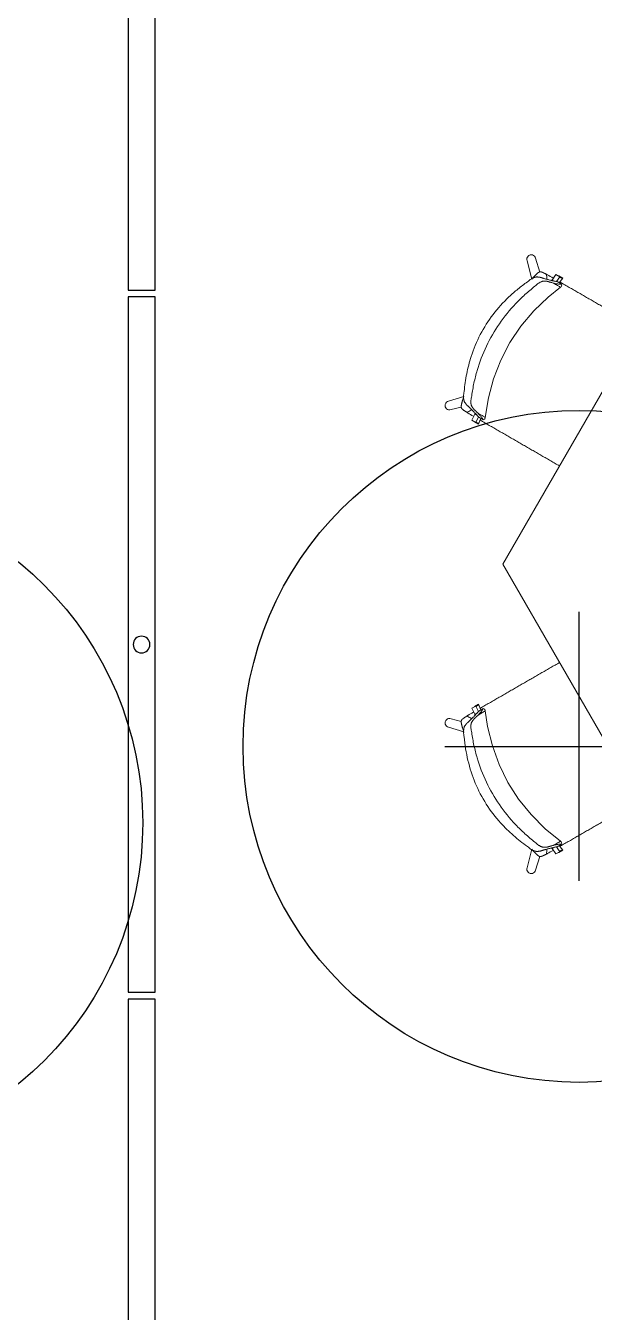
# Model space of a CAD drawing. Header units: millimetres. Extents: x 155920 to 295199, y -4084 to 97293.
# Drawn here: x 172918 to 174610, y 18495 to 22324 of the extents above; entities that cross this region are included whole.
import ezdxf

# ---------------------------------------------------------------- set-up
doc = ezdxf.new("R2010")
doc.units = ezdxf.units.MM
doc.header["$MEASUREMENT"] = 0
doc.layers.add('A-GENM', color=8, linetype='CONTINUOUS', lineweight=9)
doc.layers.add('I-FURN', color=8, linetype='CONTINUOUS', lineweight=9)
doc.layers.add('Social Distancing', color=7, linetype='CONTINUOUS')

msp = doc.modelspace()

# ---------------------------------------------------------------- linework, layer by layer
at = {"layer": 'A-GENM', "lineweight": 30}
for p, q in [((173223.1, 23607.3), (173223.1, 21537.3)), ((173303.1, 21537.3), (173303.1, 23607.3)), ((173223.1, 21537.3), (173303.1, 21537.3)), ((173303.1, 21517.3), (173223.1, 21517.3)), ((173223.1, 21517.3), (173223.1, 19447.3)), ((173303.1, 19447.3), (173303.1, 21517.3)), ((173223.1, 19447.3), (173303.1, 19447.3)), ((173303.1, 19427.3), (173223.1, 19427.3)), ((173223.1, 19427.3), (173223.1, 17357.3)), ((173303.1, 17357.3), (173303.1, 19427.3))]:
    msp.add_line(p, q, dxfattribs=at)
for start, end in [(90, 270), (270, 90)]:
    msp.add_arc((173263.1, 20482.3), 25, start, end, dxfattribs=at)
at = {"layer": 'I-FURN'}
for p, q in [((174913, 21717.5), (174338.1, 20721.5)), ((174410.5, 21624.8), (174424.4, 21569.8)), ((174448.5, 21591), (174435.7, 21631.9)), ((174487.2, 21565), (174484.6, 21566.5)), ((174485.1, 21567.3), (174496.3, 21583.8)), ((174490.2, 21564.3), (174485.1, 21567.3)), ((174496.3, 21583.8), (174507.8, 21577.2)), ((174507.8, 21577.2), (174498.1, 21562.7)), ((174499.6, 21562.5), (174511.4, 21555.6)), ((174516.4, 21572.6), (174504.8, 21579.3)), ((174506, 21558.8), (174516.4, 21572.6)), ((174506.1, 21558.7), (174515.9, 21571.8)), ((174472.9, 21516.6), (174510, 21545.9)), ((174510, 21545.9), (174511.4, 21547.2)), ((174511.4, 21547.2), (174512.4, 21548.8)), ((174512.4, 21548.8), (174513, 21550.2)), ((174513, 21550.2), (174513.4, 21552.5)), ((174513.4, 21552.5), (174513.2, 21554.6)), ((174430.3, 21475.7), (174472.9, 21516.6)), ((174392.3, 21430.3), (174430.3, 21475.7)), ((174359.5, 21381.1), (174392.3, 21430.3)), ((174332.2, 21328.7), (174359.5, 21381.1)), ((174310.7, 21273.6), (174332.2, 21328.7)), ((174295.3, 21216.5), (174310.7, 21273.6)), ((174222.3, 21220.9), (174176.8, 21206.6)), ((174286.1, 21158.2), (174295.3, 21216.5)), ((174184, 21181.5), (174214.7, 21189.3)), ((174245.9, 21150.3), (174254.7, 21168.2)), ((174257.5, 21143.6), (174245.9, 21150.3)), ((174254.2, 21145.1), (174265.7, 21138.5)), ((174254.7, 21168.2), (174262.3, 21163.8)), ((174255.2, 21169), (174260.3, 21166.1)), ((174265.5, 21160.1), (174257.5, 21143.6)), ((174265.6, 21160.1), (174258, 21144.4)), ((174265.7, 21138.5), (174272.9, 21155.3)), ((174266.2, 21139.3), (174273, 21155.2)), ((174266.6, 21158.9), (174278.4, 21152.1)), ((174282.1, 21152), (174280.2, 21151)), ((174283.9, 21153.4), (174282.1, 21152)), ((174284.8, 21154.6), (174283.9, 21153.4)), ((174285.7, 21156.3), (174284.8, 21154.6)), ((174286.1, 21158.2), (174285.7, 21156.3)), ((174338.1, 20721.5), (174913.1, 19725.6)), ((174245.9, 20292.8), (174257.5, 20299.4)), ((174265.7, 20304.6), (174254.2, 20297.9)), ((174257.5, 20299.4), (174265.5, 20282.9)), ((174258, 20298.6), (174265.6, 20283)), ((174272.9, 20287.8), (174265.7, 20304.6)), ((174273, 20287.9), (174266.2, 20303.8)), ((174214.7, 20253.8), (174184, 20261.6)), ((174254.7, 20274.8), (174245.9, 20292.8)), ((174262.3, 20279.3), (174254.7, 20274.8)), ((174260.3, 20277), (174255.2, 20274)), ((174278.4, 20291), (174266.6, 20284.2)), ((174280.2, 20292), (174281.9, 20291.2)), ((174281.9, 20291.2), (174283.4, 20290.1)), ((174283.4, 20290.1), (174284.4, 20289)), ((174284.4, 20289), (174285.6, 20287)), ((174285.6, 20287), (174286.1, 20284.9)), ((174292.9, 20238.1), (174286.1, 20284.9)), ((174176.8, 20236.4), (174222.3, 20222.1)), ((174307.1, 20180.7), (174292.9, 20238.1)), ((174327.4, 20125.2), (174307.1, 20180.7)), ((174353.6, 20072.1), (174327.4, 20125.2)), ((174385.3, 20022.3), (174353.6, 20072.1)), ((174422.3, 19976.1), (174385.3, 20022.3)), ((174464, 19934.2), (174422.3, 19976.1)), ((174510, 19897.1), (174464, 19934.2)), ((174424.4, 19873.2), (174410.5, 19818.3)), ((174484.6, 19876.6), (174487.2, 19878.1)), ((174485.1, 19875.8), (174490.2, 19878.7)), ((174496.3, 19859.2), (174485.1, 19875.8)), ((174498.1, 19880.3), (174507.8, 19865.9)), ((174511.4, 19887.4), (174499.6, 19880.6)), ((174516.4, 19870.5), (174506, 19884.3)), ((174515.9, 19871.3), (174506.1, 19884.3)), ((174511.5, 19895.6), (174510, 19897.1)), ((174512.7, 19893.6), (174511.5, 19895.6)), ((174513.1, 19892.2), (174512.7, 19893.6)), ((174513.4, 19890.3), (174513.1, 19892.2)), ((174513.2, 19888.4), (174513.4, 19890.3)), ((174435.7, 19811.2), (174448.5, 19852)), ((174507.8, 19865.9), (174496.3, 19859.2)), ((174504.8, 19863.8), (174516.4, 19870.5))]:
    msp.add_line(p, q, dxfattribs=at)
for centre, start, end in [((174422.9, 21629.2), 11.9662, 199.5824), ((174179.6, 21193.8), 101.9896, 289.6059), ((174179.6, 20249.2), 70.3941, 258.0104), ((174422.9, 19813.9), 160.4176, 348.0338)]:
    msp.add_arc(centre, 13.1, start, end, dxfattribs=at)
for centre, major_axis, start_param, end_param in [((174508.4, 21596.2), (-8.7, -15.1), 0.238848, 0.322489), ((174519.5, 21588.8), (-8.7, -15.1), 6.026179, 6.605675), ((174520, 21589.6), (-8.7, -15.1), 6.026179, 6.605675), ((174252.8, 21126.9), (-8.7, -15.1), 2.819103, 3.398599), ((174253.3, 21127.7), (-8.7, -15.1), 2.819103, 3.398599), ((174252.8, 20316.2), (-8.7, 15.1), 2.884586, 3.464082), ((174253.3, 20315.4), (-8.7, 15.1), 2.884586, 3.464082), ((174508.4, 19846.8), (-8.7, 15.1), 5.960696, 6.044337), ((174519.5, 19854.3), (-8.7, 15.1), 5.960696, 6.540192), ((174520, 19853.5), (-8.7, 15.1), 5.960696, 6.540192)]:
    msp.add_ellipse(centre, major_axis=major_axis, ratio=0.978487, start_param=start_param, end_param=end_param, dxfattribs=at)
for points, knots in [([(174223.1, 21235.8), (174224.7, 21253.4), (174229.7, 21288.5), (174244.5, 21345.7), (174269.4, 21405.8), (174307.6, 21465.7), (174347.3, 21509.5), (174382.8, 21540.6), (174401.6, 21554.9), (174411.3, 21561.7)], [-1, -1, -1, -1, -0.863636, -0.727273, -0.545455, -0.363636, -0.181818, -0.090909, 0, 0, 0, 0]), ([(174411.3, 21561.7), (174413.3, 21563.4), (174417.3, 21566.6), (174422, 21569.8), (174425.5, 21571.9), (174428.2, 21573.2), (174430.3, 21574.2), (174431.7, 21574.7), (174432.5, 21575), (174433.1, 21575.2), (174433.7, 21575.4), (174434.4, 21575.7), (174435.8, 21576), (174437.6, 21576.3), (174439.6, 21576.4), (174441.6, 21576.3), (174443.4, 21576.2), (174445.2, 21575.9), (174446.6, 21575.7), (174447.6, 21575.5), (174448.1, 21575.5), (174448.5, 21575.4), (174448.9, 21575.4), (174449.5, 21575.3), (174450.4, 21575.1), (174451.6, 21574.9), (174452.9, 21574.5), (174454.6, 21573.9), (174456.2, 21573.3), (174457.8, 21572.7), (174459.1, 21572.4), (174460.3, 21572), (174462, 21571.5), (174465, 21570.7), (174469, 21569.6), (174473.5, 21568.4), (174477.7, 21567.3), (174481.8, 21566.2), (174485.6, 21565.3), (174489.1, 21564.5), (174491.2, 21564.1), (174492.2, 21563.9)], [0, 0, 0, 0, 0.035714, 0.071429, 0.089286, 0.107143, 0.125, 0.133929, 0.138393, 0.142857, 0.147321, 0.151786, 0.160714, 0.178571, 0.196429, 0.214286, 0.232143, 0.25, 0.267857, 0.276786, 0.28125, 0.285714, 0.290179, 0.294643, 0.303571, 0.321429, 0.339286, 0.357143, 0.392857, 0.410714, 0.428571, 0.446429, 0.464286, 0.5, 0.571429, 0.642857, 0.714286, 0.785714, 0.857143, 0.928571, 1, 1, 1, 1]), ([(174424.5, 21570.2), (174426.1, 21572), (174428.7, 21574.8), (174431.8, 21578.1), (174433.5, 21580), (174434.8, 21581.3), (174436.1, 21582.6), (174437.2, 21583.7), (174438.4, 21584.8), (174439.7, 21586.1), (174441.1, 21587.3), (174442.5, 21588.5), (174443.7, 21589.3), (174444.6, 21589.9), (174445.3, 21590.3), (174446, 21590.7), (174447, 21591.1), (174448.3, 21591.5), (174449.8, 21591.7), (174451.1, 21591.6), (174452.4, 21591.4), (174453.7, 21591), (174454.9, 21590.6), (174455.7, 21590.2), (174456.2, 21590.1), (174456.6, 21589.9), (174456.9, 21589.7), (174457.4, 21589.5), (174458.2, 21589.2), (174459.3, 21588.7), (174460.4, 21588.1), (174461.4, 21587.7), (174462.1, 21587.3), (174462.8, 21587), (174463.8, 21586.5), (174465.5, 21585.6), (174467, 21584.9), (174468, 21584.4)], [0, 0, 0, 0, 0.125, 0.1875, 0.21875, 0.25, 0.28125, 0.3125, 0.34375, 0.375, 0.40625, 0.4375, 0.46875, 0.484375, 0.5, 0.515625, 0.53125, 0.5625, 0.59375, 0.625, 0.65625, 0.6875, 0.71875, 0.734375, 0.742188, 0.75, 0.757812, 0.765625, 0.78125, 0.8125, 0.84375, 0.859375, 0.875, 0.890625, 0.90625, 0.9375, 1, 1, 1, 1]), ([(174488.4, 21558.4), (174486.8, 21558.8), (174484.4, 21559.4), (174481.7, 21560.1), (174480.1, 21560.6), (174478.9, 21560.9), (174477.7, 21561.2), (174476.3, 21561.7), (174474.9, 21562.3), (174473.5, 21562.7), (174472.3, 21563.1), (174471.2, 21563.3), (174470.4, 21563.4), (174469.9, 21563.4), (174469.5, 21563.5), (174469.2, 21563.5), (174468.6, 21563.6), (174467.7, 21563.7), (174466.3, 21563.8), (174464.5, 21564), (174462.6, 21564.2), (174460.7, 21564.2), (174458.6, 21564), (174456.8, 21563.7), (174455.5, 21563.3), (174454.8, 21563), (174454.2, 21562.8), (174453.6, 21562.6), (174452.9, 21562.3), (174451.5, 21561.7), (174449.5, 21560.7), (174447, 21559.2), (174443.7, 21557), (174439.3, 21553.7), (174435.7, 21550.4), (174433.8, 21548.6)], [0, 0, 0, 0, 0.125, 0.1875, 0.21875, 0.25, 0.28125, 0.3125, 0.375, 0.40625, 0.4375, 0.46875, 0.484375, 0.492188, 0.5, 0.507812, 0.515625, 0.53125, 0.5625, 0.59375, 0.625, 0.65625, 0.6875, 0.71875, 0.734375, 0.742188, 0.75, 0.757812, 0.765625, 0.78125, 0.8125, 0.84375, 0.875, 0.9375, 1, 1, 1, 1]), ([(174468.9, 21569.2), (174468.9, 21569.6), (174469.1, 21572.3), (174469, 21577.2), (174468.4, 21582), (174468, 21584.4)], [0.93933321, 0.93933321, 0.93933321, 0.93933321, 0.94444444, 0.97222222, 1, 1, 1, 1]), ([(174485.2, 21567.3), (174484.7, 21567.1), (174483.9, 21566.7), (174483, 21566.3), (174482.6, 21566.1)], [-0.8741323, -0.8741323, -0.8741323, -0.8741323, -0.6666667, -0.4718724, -0.4718724, -0.4718724, -0.4718724]), ([(174488.4, 21558.4), (174491, 21556.9), (174495.7, 21554.2), (174501.2, 21551), (174505.3, 21548.6), (174507.6, 21547.3), (174508.8, 21546.6), (174509.5, 21546.2), (174509.9, 21546), (174510, 21545.9), (174510, 21545.9)], [0, 0, 0, 0, 0.1111111, 0.2222222, 0.3333333, 0.4444444, 0.5, 0.5555556, 0.6111111, 0.6625707, 0.6625707, 0.6625707, 0.6625707]), ([(174507.4, 21561.8), (174508.1, 21561.5), (174510.9, 21559.9), (174515.9, 21556.9), (174522.7, 21553), (174529.4, 21549.2), (174538.1, 21544.1), (174548.9, 21537.9), (174559.5, 21531.8), (174568, 21526.9), (174574.6, 21523.1), (174581.2, 21519.3), (174589.9, 21514.2), (174600.7, 21508), (174613.6, 21500.6), (174626.7, 21493), (174639.8, 21485.4), (174652.8, 21477.9), (174663.6, 21471.7), (174672.3, 21466.6), (174678.9, 21462.8), (174685.5, 21459), (174694.2, 21454), (174705, 21447.8), (174715.8, 21441.5), (174724.6, 21436.5), (174731.2, 21432.7), (174737.8, 21428.9), (174742.2, 21426.3), (174744.4, 21425), (174744.5, 21425)], [-0.8977274, -0.8977274, -0.8977274, -0.8977274, -0.8928571, -0.875, -0.8571429, -0.8392857, -0.8214286, -0.7857143, -0.75, -0.7321429, -0.7142857, -0.6964286, -0.6785714, -0.6428571, -0.6071429, -0.5714286, -0.5357143, -0.5, -0.4642857, -0.4464286, -0.4285714, -0.4107143, -0.3928571, -0.3571429, -0.3214286, -0.3035714, -0.2857143, -0.2678571, -0.25, -0.2492433, -0.2492433, -0.2492433, -0.2492433]), ([(174433.8, 21548.6), (174423.7, 21540.7), (174403.9, 21524.2), (174367, 21488.3), (174326.2, 21438.3), (174287.4, 21371.2), (174264.5, 21310.8), (174251.9, 21260.9), (174247.5, 21235.5), (174245.7, 21222.8)], [-1, -1, -1, -1, -0.9, -0.8, -0.6, -0.4, -0.2, -0.1, 0, 0, 0, 0]), ([(174230.9, 21173.7), (174230, 21174.3), (174228.6, 21175.2), (174226.9, 21176.2), (174226, 21176.8), (174225.3, 21177.3), (174224.7, 21177.8), (174223.8, 21178.3), (174222.8, 21179), (174221.8, 21179.7), (174221.1, 21180.3), (174220.7, 21180.6), (174220.4, 21180.8), (174220.1, 21181), (174219.6, 21181.4), (174218.9, 21181.9), (174218, 21182.7), (174217, 21183.7), (174216.2, 21184.6), (174215.4, 21185.8), (174214.9, 21187.2), (174214.5, 21188.5), (174214.4, 21189.5), (174214.4, 21190.3), (174214.4, 21191.1), (174214.4, 21192.2), (174214.6, 21193.7), (174214.9, 21195.5), (174215.3, 21197.3), (174215.7, 21199.1), (174216.1, 21200.7), (174216.5, 21202.2), (174216.9, 21203.9), (174217.4, 21205.7), (174218.2, 21208.2), (174219.5, 21212.5), (174220.7, 21216.2), (174221.4, 21218.4)], [0, 0, 0, 0, 0.0625, 0.09375, 0.109375, 0.125, 0.140625, 0.15625, 0.1875, 0.21875, 0.234375, 0.242188, 0.25, 0.257812, 0.265625, 0.28125, 0.3125, 0.34375, 0.375, 0.40625, 0.4375, 0.46875, 0.484375, 0.5, 0.515625, 0.53125, 0.5625, 0.59375, 0.625, 0.65625, 0.6875, 0.71875, 0.75, 0.78125, 0.8125, 0.875, 1, 1, 1, 1]), ([(174261.6, 21164.6), (174260.3, 21166.1), (174258.1, 21168.6), (174254.4, 21172.4), (174251.5, 21175.4), (174248.4, 21178.5), (174245.1, 21181.8), (174242.1, 21184.8), (174239.7, 21187.2), (174238.1, 21188.8), (174236.8, 21190), (174235.5, 21191.1), (174234.2, 21192.1), (174232.8, 21193.3), (174231.8, 21194.3), (174231, 21195.2), (174230.4, 21195.9), (174230.1, 21196.3), (174229.8, 21196.6), (174229.6, 21197), (174229.3, 21197.4), (174228.7, 21198.2), (174227.8, 21199.3), (174226.7, 21200.7), (174225.6, 21202.2), (174224.6, 21203.9), (174223.6, 21205.7), (174223, 21207.4), (174222.6, 21208.7), (174222.4, 21209.5), (174222.3, 21210.1), (174222.2, 21210.7), (174222, 21211.6), (174221.8, 21213.1), (174221.6, 21215.4), (174221.4, 21218.3), (174221.5, 21222.5), (174221.9, 21228.1), (174222.6, 21233.2), (174223.1, 21235.8)], [0, 0, 0, 0, 0.142857, 0.214286, 0.285714, 0.357143, 0.428571, 0.5, 0.535714, 0.571429, 0.589286, 0.607143, 0.642857, 0.660714, 0.678571, 0.696429, 0.705357, 0.709821, 0.714286, 0.71875, 0.723214, 0.732143, 0.75, 0.767857, 0.785714, 0.803571, 0.821429, 0.839286, 0.848214, 0.852679, 0.857143, 0.861607, 0.866071, 0.875, 0.892857, 0.910714, 0.928571, 0.964286, 1, 1, 1, 1]), ([(174245.7, 21222.8), (174245.1, 21220.3), (174244.1, 21215.5), (174243.4, 21210), (174243.1, 21206), (174243.1, 21203.2), (174243.2, 21201), (174243.4, 21199.5), (174243.5, 21198.6), (174243.6, 21198), (174243.7, 21197.4), (174243.8, 21196.7), (174244.2, 21195.4), (174244.8, 21193.6), (174245.7, 21191.8), (174246.7, 21190), (174247.7, 21188.5), (174248.8, 21187.1), (174249.6, 21185.9), (174250.2, 21185.2), (174250.5, 21184.7), (174250.7, 21184.4), (174250.9, 21184.1), (174251.2, 21183.7), (174251.7, 21183.1), (174252.4, 21182.2), (174253.3, 21181.4), (174254.4, 21180.4), (174255.6, 21179.5), (174256.7, 21178.5), (174257.6, 21177.6), (174258.5, 21176.8), (174259.6, 21175.6), (174261.7, 21173.6), (174263.4, 21171.8), (174264.5, 21170.6)], [0, 0, 0, 0, 0.0625, 0.125, 0.15625, 0.1875, 0.21875, 0.234375, 0.242188, 0.25, 0.257812, 0.265625, 0.28125, 0.3125, 0.34375, 0.375, 0.40625, 0.4375, 0.46875, 0.484375, 0.492188, 0.5, 0.507812, 0.515625, 0.53125, 0.5625, 0.59375, 0.625, 0.6875, 0.71875, 0.75, 0.78125, 0.8125, 0.875, 1, 1, 1, 1]), ([(174230.9, 21173.7), (174233.2, 21174.5), (174237.6, 21176.4), (174242.3, 21179), (174244.9, 21180.8), (174245.7, 21181.3)], [0, 0, 0, 0, 0.02777778, 0.05555556, 0.06696683, 0.06696683, 0.06696683, 0.06696683]), ([(174254.9, 21171.8), (174255, 21171.3), (174255.1, 21170.3), (174255.2, 21169.4), (174255.2, 21169)], [-0.5281276, -0.5281276, -0.5281276, -0.5281276, -0.3333333, -0.1189454, -0.1189454, -0.1189454, -0.1189454]), ([(174286.1, 21158.2), (174286.1, 21158.2), (174286, 21158.2), (174285.6, 21158.5), (174284.8, 21158.9), (174283, 21159.9), (174279.7, 21161.9), (174273.4, 21165.5), (174267.8, 21168.7), (174264.5, 21170.6)], [0.3374293, 0.3374293, 0.3374293, 0.3374293, 0.3888889, 0.4444444, 0.5138889, 0.5833333, 0.7222222, 0.8611111, 1, 1, 1, 1]), ([(174507.2, 21013.9), (174507.2, 21013.9), (174502.8, 21016.4), (174494, 21021.5), (174480.7, 21029.2), (174467.6, 21036.8), (174456.7, 21043), (174447.9, 21048.1), (174441.3, 21051.9), (174434.7, 21055.7), (174426, 21060.7), (174415.3, 21066.9), (174404.6, 21073.1), (174396, 21078.1), (174389.5, 21081.9), (174382.9, 21085.7), (174374.2, 21090.7), (174363.5, 21096.9), (174352.7, 21103.1), (174343.9, 21108.2), (174337.3, 21112), (174330.6, 21115.8), (174321.9, 21120.9), (174311.1, 21127.1), (174298.1, 21134.6), (174284.7, 21142.3), (174275.4, 21147.7), (174270.6, 21150.5), (174270.2, 21150.7)], [-0.7503695, -0.7503695, -0.7503695, -0.7503695, -0.75, -0.7142857, -0.6785714, -0.6428571, -0.6071429, -0.5892857, -0.5714286, -0.5535714, -0.5357143, -0.5, -0.4642857, -0.4464286, -0.4285714, -0.4107143, -0.3928571, -0.3571429, -0.3214286, -0.3035714, -0.2857143, -0.2678571, -0.25, -0.2142857, -0.1785714, -0.1428571, -0.1071429, -0.103964, -0.103964, -0.103964, -0.103964]), ([(174270.2, 20292.3), (174270.6, 20292.5), (174275.4, 20295.3), (174284.7, 20300.7), (174298.1, 20308.4), (174311.1, 20316), (174321.9, 20322.2), (174330.6, 20327.2), (174337.3, 20331.1), (174343.9, 20334.9), (174352.7, 20340), (174363.5, 20346.2), (174374.2, 20352.4), (174382.9, 20357.4), (174389.5, 20361.2), (174396, 20365), (174404.6, 20370), (174415.3, 20376.1), (174426, 20382.3), (174434.7, 20387.3), (174441.3, 20391.1), (174447.9, 20395), (174456.7, 20400), (174467.6, 20406.3), (174480.7, 20413.9), (174494, 20421.5), (174502.8, 20426.6), (174507.2, 20429.2), (174507.2, 20429.2)], [-0.896036, -0.896036, -0.896036, -0.896036, -0.8928571, -0.8571429, -0.8214286, -0.7857143, -0.75, -0.7321429, -0.7142857, -0.6964286, -0.6785714, -0.6428571, -0.6071429, -0.5892857, -0.5714286, -0.5535714, -0.5357143, -0.5, -0.4642857, -0.4464286, -0.4285714, -0.4107143, -0.3928571, -0.3571429, -0.3214286, -0.2857143, -0.25, -0.2496035, -0.2496035, -0.2496035, -0.2496035]), ([(174221.4, 20224.6), (174220.7, 20226.9), (174219.5, 20230.6), (174218.2, 20234.9), (174217.4, 20237.3), (174216.9, 20239.2), (174216.5, 20240.8), (174216.1, 20242.4), (174215.7, 20244), (174215.3, 20245.8), (174214.9, 20247.6), (174214.6, 20249.4), (174214.4, 20250.8), (174214.4, 20251.9), (174214.4, 20252.7), (174214.4, 20253.5), (174214.5, 20254.6), (174214.9, 20255.9), (174215.4, 20257.3), (174216.2, 20258.4), (174217, 20259.4), (174218, 20260.4), (174218.9, 20261.1), (174219.6, 20261.7), (174220.1, 20262), (174220.4, 20262.3), (174220.7, 20262.5), (174221.1, 20262.8), (174221.8, 20263.3), (174222.8, 20264), (174223.8, 20264.7), (174224.7, 20265.3), (174225.3, 20265.7), (174226, 20266.2), (174226.9, 20266.8), (174228.6, 20267.9), (174230, 20268.8), (174230.9, 20269.4)], [0, 0, 0, 0, 0.125, 0.1875, 0.21875, 0.25, 0.28125, 0.3125, 0.34375, 0.375, 0.40625, 0.4375, 0.46875, 0.484375, 0.5, 0.515625, 0.53125, 0.5625, 0.59375, 0.625, 0.65625, 0.6875, 0.71875, 0.734375, 0.742188, 0.75, 0.757812, 0.765625, 0.78125, 0.8125, 0.84375, 0.859375, 0.875, 0.890625, 0.90625, 0.9375, 1, 1, 1, 1]), ([(174223.1, 20207.3), (174222.6, 20209.9), (174221.9, 20214.9), (174221.5, 20220.6), (174221.4, 20224.7), (174221.6, 20227.7), (174221.8, 20229.9), (174222, 20231.5), (174222.2, 20232.3), (174222.3, 20232.9), (174222.4, 20233.5), (174222.6, 20234.3), (174223, 20235.6), (174223.6, 20237.4), (174224.6, 20239.2), (174225.6, 20240.9), (174226.7, 20242.4), (174227.8, 20243.8), (174228.7, 20244.9), (174229.3, 20245.6), (174229.6, 20246.1), (174229.8, 20246.4), (174230.1, 20246.7), (174230.4, 20247.2), (174231, 20247.9), (174231.8, 20248.8), (174232.8, 20249.7), (174234.2, 20250.9), (174235.5, 20252), (174236.8, 20253.1), (174237.8, 20254), (174238.7, 20254.9), (174240, 20256.2), (174242.1, 20258.3), (174245.1, 20261.3), (174248.4, 20264.5), (174251.5, 20267.6), (174254.4, 20270.7), (174257.2, 20273.5), (174259.6, 20276.1), (174261, 20277.7), (174261.6, 20278.5)], [0, 0, 0, 0, 0.035714, 0.071429, 0.089286, 0.107143, 0.125, 0.133929, 0.138393, 0.142857, 0.147321, 0.151786, 0.160714, 0.178571, 0.196429, 0.214286, 0.232143, 0.25, 0.267857, 0.276786, 0.28125, 0.285714, 0.290179, 0.294643, 0.303571, 0.321429, 0.339286, 0.357143, 0.392857, 0.410714, 0.428571, 0.446429, 0.464286, 0.5, 0.571429, 0.642857, 0.714286, 0.785714, 0.857143, 0.928571, 1, 1, 1, 1]), ([(174245.7, 20261.7), (174244.9, 20262.3), (174242.3, 20264), (174237.6, 20266.7), (174233.2, 20268.6), (174230.9, 20269.4)], [0.93303317, 0.93303317, 0.93303317, 0.93303317, 0.94444444, 0.97222222, 1, 1, 1, 1]), ([(174264.5, 20272.4), (174263.4, 20271.3), (174261.7, 20269.5), (174259.6, 20267.5), (174258.5, 20266.3), (174257.6, 20265.4), (174256.7, 20264.6), (174255.6, 20263.6), (174254.4, 20262.7), (174253.3, 20261.7), (174252.4, 20260.8), (174251.7, 20260), (174251.2, 20259.3), (174250.9, 20258.9), (174250.7, 20258.6), (174250.5, 20258.3), (174250.2, 20257.9), (174249.6, 20257.1), (174248.8, 20256), (174247.7, 20254.6), (174246.7, 20253), (174245.7, 20251.3), (174244.8, 20249.4), (174244.2, 20247.7), (174243.8, 20246.4), (174243.7, 20245.6), (174243.6, 20245), (174243.5, 20244.4), (174243.4, 20243.6), (174243.2, 20242.1), (174243.1, 20239.9), (174243.1, 20237), (174243.4, 20233), (174244.1, 20227.6), (174245.1, 20222.8), (174245.7, 20220.3)], [0, 0, 0, 0, 0.125, 0.1875, 0.21875, 0.25, 0.28125, 0.3125, 0.375, 0.40625, 0.4375, 0.46875, 0.484375, 0.492188, 0.5, 0.507812, 0.515625, 0.53125, 0.5625, 0.59375, 0.625, 0.65625, 0.6875, 0.71875, 0.734375, 0.742188, 0.75, 0.757812, 0.765625, 0.78125, 0.8125, 0.84375, 0.875, 0.9375, 1, 1, 1, 1]), ([(174255.2, 20274.1), (174255.2, 20273.6), (174255.1, 20272.7), (174255, 20271.7), (174254.9, 20271.3)], [-0.8810546, -0.8810546, -0.8810546, -0.8810546, -0.6666667, -0.4718724, -0.4718724, -0.4718724, -0.4718724]), ([(174264.5, 20272.4), (174267.1, 20273.9), (174271.8, 20276.6), (174277.3, 20279.8), (174281.4, 20282.2), (174283.7, 20283.5), (174284.9, 20284.2), (174285.6, 20284.6), (174286, 20284.8), (174286.1, 20284.9), (174286.1, 20284.9)], [0, 0, 0, 0, 0.1111111, 0.2222222, 0.3333333, 0.4444444, 0.5, 0.5555556, 0.6111111, 0.6625707, 0.6625707, 0.6625707, 0.6625707]), ([(174245.7, 20220.3), (174247.5, 20207.5), (174251.9, 20182.2), (174264.5, 20132.2), (174287.4, 20071.9), (174326.2, 20004.8), (174367, 19954.8), (174403.9, 19918.9), (174423.7, 19902.3), (174433.8, 19894.4)], [-1, -1, -1, -1, -0.9, -0.8, -0.6, -0.4, -0.2, -0.1, 0, 0, 0, 0]), ([(174411.3, 19881.4), (174396.8, 19891.6), (174368.9, 19913.4), (174326.8, 19954.8), (174287.2, 20006.5), (174254.4, 20069.5), (174236.3, 20125.8), (174227.1, 20172.1), (174224.2, 20195.5), (174223.1, 20207.3)], [-1, -1, -1, -1, -0.863636, -0.727273, -0.545455, -0.363636, -0.181818, -0.090909, 0, 0, 0, 0]), ([(174744.5, 20018.1), (174744.4, 20018.1), (174742.2, 20016.7), (174737.8, 20014.2), (174731.2, 20010.4), (174724.6, 20006.6), (174715.8, 20001.5), (174705, 19995.3), (174694.2, 19989.1), (174685.5, 19984), (174678.9, 19980.2), (174672.3, 19976.4), (174663.6, 19971.4), (174652.8, 19965.1), (174639.8, 19957.6), (174626.7, 19950), (174613.6, 19942.5), (174600.7, 19935), (174589.9, 19928.8), (174581.2, 19923.8), (174574.6, 19920), (174568, 19916.2), (174559.5, 19911.2), (174548.9, 19905.1), (174538.1, 19898.9), (174529.4, 19893.9), (174522.7, 19890), (174515.9, 19886.1), (174510.9, 19883.2), (174508, 19881.6), (174507.4, 19881.2)], [-0.7508218, -0.7508218, -0.7508218, -0.7508218, -0.75, -0.7321429, -0.7142857, -0.6964286, -0.6785714, -0.6428571, -0.6071429, -0.5892857, -0.5714286, -0.5535714, -0.5357143, -0.5, -0.4642857, -0.4285714, -0.3928571, -0.3571429, -0.3214286, -0.3035714, -0.2857143, -0.2678571, -0.25, -0.2142857, -0.1785714, -0.1607143, -0.1428571, -0.125, -0.1071429, -0.1022726, -0.1022726, -0.1022726, -0.1022726]), ([(174492.2, 19879.1), (174490.2, 19878.8), (174486.9, 19878.1), (174481.8, 19876.8), (174477.7, 19875.8), (174473.5, 19874.6), (174469, 19873.4), (174465, 19872.3), (174461.6, 19871.4), (174459.5, 19870.8), (174457.8, 19870.3), (174456.2, 19869.7), (174454.6, 19869.1), (174452.9, 19868.6), (174451.6, 19868.2), (174450.4, 19867.9), (174449.5, 19867.8), (174448.9, 19867.7), (174448.5, 19867.6), (174448.1, 19867.6), (174447.6, 19867.5), (174446.6, 19867.4), (174445.2, 19867.2), (174443.4, 19866.9), (174441.6, 19866.7), (174439.6, 19866.7), (174437.6, 19866.8), (174435.8, 19867.1), (174434.4, 19867.4), (174433.7, 19867.6), (174433.1, 19867.8), (174432.5, 19868), (174431.7, 19868.3), (174430.3, 19868.9), (174428.2, 19869.8), (174425.5, 19871.2), (174422, 19873.3), (174417.3, 19876.5), (174413.3, 19879.6), (174411.3, 19881.4)], [0, 0, 0, 0, 0.142857, 0.214286, 0.285714, 0.357143, 0.428571, 0.5, 0.535714, 0.571429, 0.589286, 0.607143, 0.642857, 0.660714, 0.678571, 0.696429, 0.705357, 0.709821, 0.714286, 0.71875, 0.723214, 0.732143, 0.75, 0.767857, 0.785714, 0.803571, 0.821429, 0.839286, 0.848214, 0.852679, 0.857143, 0.861607, 0.866071, 0.875, 0.892857, 0.910714, 0.928571, 0.964286, 1, 1, 1, 1]), ([(174468, 19858.7), (174467, 19858.2), (174465.5, 19857.4), (174463.8, 19856.6), (174462.8, 19856.1), (174462.1, 19855.7), (174461.4, 19855.4), (174460.4, 19854.9), (174459.3, 19854.4), (174458.2, 19853.9), (174457.4, 19853.5), (174456.9, 19853.3), (174456.6, 19853.2), (174456.2, 19853), (174455.7, 19852.8), (174454.9, 19852.5), (174453.7, 19852.1), (174452.4, 19851.7), (174451.1, 19851.4), (174449.8, 19851.4), (174448.3, 19851.6), (174447, 19851.9), (174446, 19852.4), (174445.3, 19852.7), (174444.6, 19853.1), (174443.7, 19853.7), (174442.5, 19854.6), (174441.1, 19855.7), (174439.7, 19857), (174438.4, 19858.2), (174437.2, 19859.4), (174436.1, 19860.5), (174434.8, 19861.7), (174433.5, 19863.1), (174431.8, 19864.9), (174428.7, 19868.2), (174426.1, 19871.1), (174424.5, 19872.9)], [0, 0, 0, 0, 0.0625, 0.09375, 0.109375, 0.125, 0.140625, 0.15625, 0.1875, 0.21875, 0.234375, 0.242188, 0.25, 0.257812, 0.265625, 0.28125, 0.3125, 0.34375, 0.375, 0.40625, 0.4375, 0.46875, 0.484375, 0.5, 0.515625, 0.53125, 0.5625, 0.59375, 0.625, 0.65625, 0.6875, 0.71875, 0.75, 0.78125, 0.8125, 0.875, 1, 1, 1, 1]), ([(174433.8, 19894.4), (174435.7, 19892.6), (174439.3, 19889.4), (174443.7, 19886), (174447, 19883.8), (174449.5, 19882.4), (174451.5, 19881.4), (174452.9, 19880.8), (174453.6, 19880.5), (174454.2, 19880.2), (174454.8, 19880), (174455.5, 19879.8), (174456.8, 19879.4), (174458.6, 19879.1), (174460.7, 19878.9), (174462.6, 19878.9), (174464.5, 19879), (174466.3, 19879.2), (174467.7, 19879.4), (174468.6, 19879.5), (174469.2, 19879.6), (174469.5, 19879.6), (174469.9, 19879.6), (174470.4, 19879.7), (174471.2, 19879.8), (174472.3, 19880), (174473.5, 19880.3), (174474.9, 19880.8), (174476.3, 19881.3), (174477.7, 19881.8), (174478.9, 19882.2), (174480.1, 19882.5), (174481.7, 19882.9), (174484.4, 19883.6), (174486.8, 19884.3), (174488.4, 19884.7)], [0, 0, 0, 0, 0.0625, 0.125, 0.15625, 0.1875, 0.21875, 0.234375, 0.242188, 0.25, 0.257812, 0.265625, 0.28125, 0.3125, 0.34375, 0.375, 0.40625, 0.4375, 0.46875, 0.484375, 0.492188, 0.5, 0.507812, 0.515625, 0.53125, 0.5625, 0.59375, 0.625, 0.6875, 0.71875, 0.75, 0.78125, 0.8125, 0.875, 1, 1, 1, 1]), ([(174468, 19858.7), (174468.4, 19861.1), (174469, 19865.8), (174469.1, 19870.8), (174468.9, 19873.4), (174468.9, 19873.8)], [0, 0, 0, 0, 0.02777778, 0.05555556, 0.06066679, 0.06066679, 0.06066679, 0.06066679]), ([(174482.6, 19876.9), (174483, 19876.7), (174483.9, 19876.3), (174484.7, 19876), (174485.1, 19875.8)], [-0.5281276, -0.5281276, -0.5281276, -0.5281276, -0.3333333, -0.1258677, -0.1258677, -0.1258677, -0.1258677]), ([(174510, 19897.1), (174510, 19897.1), (174509.9, 19897.1), (174509.4, 19896.8), (174508.7, 19896.3), (174506.9, 19895.3), (174503.5, 19893.4), (174497.3, 19889.8), (174491.7, 19886.5), (174488.4, 19884.7)], [0.3374293, 0.3374293, 0.3374293, 0.3374293, 0.3888889, 0.4444444, 0.5138889, 0.5833333, 0.7222222, 0.8611111, 1, 1, 1, 1])]:
    msp.add_open_spline(points, degree=3, knots=knots, dxfattribs=at)
for points in [[(174468, 21584.4), (174468.6, 21584.1), (174469.7, 21583.5), (174470.9, 21582.9), (174471.4, 21582.6)], [(174471.4, 21582.6), (174476.8, 21579.6), (174482.2, 21576.4), (174487.9, 21573.1)], [(174511.4, 21555.6), (174511, 21555.4), (174510, 21554.9), (174507.4, 21554.7), (174503.8, 21555.1), (174499.4, 21555.8), (174494.3, 21556.9), (174490.4, 21557.9), (174488.4, 21558.4)], [(174492.2, 21563.9), (174493.5, 21563.6), (174496.1, 21563.1), (174498.5, 21562.7), (174499.6, 21562.5)], [(174512.5, 21555), (174512.9, 21554.8), (174513.3, 21554.6), (174513.2, 21554.6), (174512.6, 21555), (174511.9, 21555.4), (174511.4, 21555.6)], [(174222.6, 21221.9), (174222.2, 21220.8), (174221.8, 21219.6), (174221.4, 21218.4)], [(174221.4, 21218.4), (174221.8, 21219.6), (174222.2, 21220.7), (174222.6, 21221.9)], [(174234.1, 21171.6), (174233.6, 21171.9), (174232.5, 21172.6), (174231.4, 21173.3), (174230.9, 21173.7)], [(174250.5, 21162.1), (174244.8, 21165.4), (174239.4, 21168.5), (174234.1, 21171.6)], [(174266.6, 21158.9), (174265.9, 21159.8), (174264.3, 21161.6), (174262.6, 21163.6), (174261.6, 21164.6)], [(174264.5, 21170.6), (174266, 21169.1), (174268.8, 21166.3), (174272.2, 21162.4), (174275.1, 21159), (174277.2, 21156.1), (174278.3, 21153.7), (174278.5, 21152.5), (174278.4, 21152.1)], [(174278.4, 21152.1), (174278.9, 21151.8), (174279.6, 21151.4), (174280.2, 21151.1), (174280.3, 21151), (174279.9, 21151.2), (174279.5, 21151.4)], [(174230.9, 20269.4), (174231.4, 20269.7), (174232.5, 20270.4), (174233.6, 20271.1), (174234.1, 20271.5)], [(174234.1, 20271.5), (174239.4, 20274.5), (174244.8, 20277.7), (174250.5, 20281)], [(174261.6, 20278.5), (174262.6, 20279.5), (174264.3, 20281.5), (174265.9, 20283.3), (174266.6, 20284.2)], [(174278.4, 20291), (174278.5, 20290.5), (174278.3, 20289.4), (174277.2, 20287), (174275.1, 20284.1), (174272.2, 20280.7), (174268.8, 20276.8), (174266, 20273.9), (174264.5, 20272.4)], [(174279.5, 20291.6), (174279.9, 20291.8), (174280.3, 20292), (174280.2, 20292), (174279.6, 20291.7), (174278.9, 20291.3), (174278.4, 20291)], [(174222.6, 20221.2), (174222.2, 20222.3), (174221.8, 20223.5), (174221.4, 20224.6)], [(174221.4, 20224.6), (174221.8, 20223.5), (174222.2, 20222.3), (174222.6, 20221.1)], [(174488.4, 19884.7), (174490.4, 19885.2), (174494.3, 19886.2), (174499.4, 19887.2), (174503.8, 19888), (174507.4, 19888.4), (174510, 19888.1), (174511, 19887.7), (174511.4, 19887.4)], [(174499.6, 19880.6), (174498.5, 19880.4), (174496.1, 19880), (174493.5, 19879.4), (174492.2, 19879.1)], [(174511.4, 19887.4), (174511.9, 19887.7), (174512.6, 19888.1), (174513.2, 19888.4), (174513.3, 19888.5), (174512.9, 19888.2), (174512.5, 19888.1)], [(174471.4, 19860.4), (174470.9, 19860.1), (174469.7, 19859.6), (174468.6, 19859), (174468, 19858.7)], [(174487.9, 19869.9), (174482.2, 19866.7), (174476.8, 19863.5), (174471.4, 19860.4)]]:
    msp.add_open_spline(points, degree=3, dxfattribs=at)
at = {"layer": 'Social Distancing'}
for p, q in [((174565.2, 19779.3), (174565.2, 20579.3)), ((174165.2, 20179.3), (174965.2, 20179.3))]:
    msp.add_line(p, q, dxfattribs=at)
for centre in [(174565.2, 20179.3), (172266.6, 19951.5), (172266.6, 19951.5)]:
    msp.add_circle(centre, 1000, dxfattribs=at)

doc.saveas('drawing.dxf')
